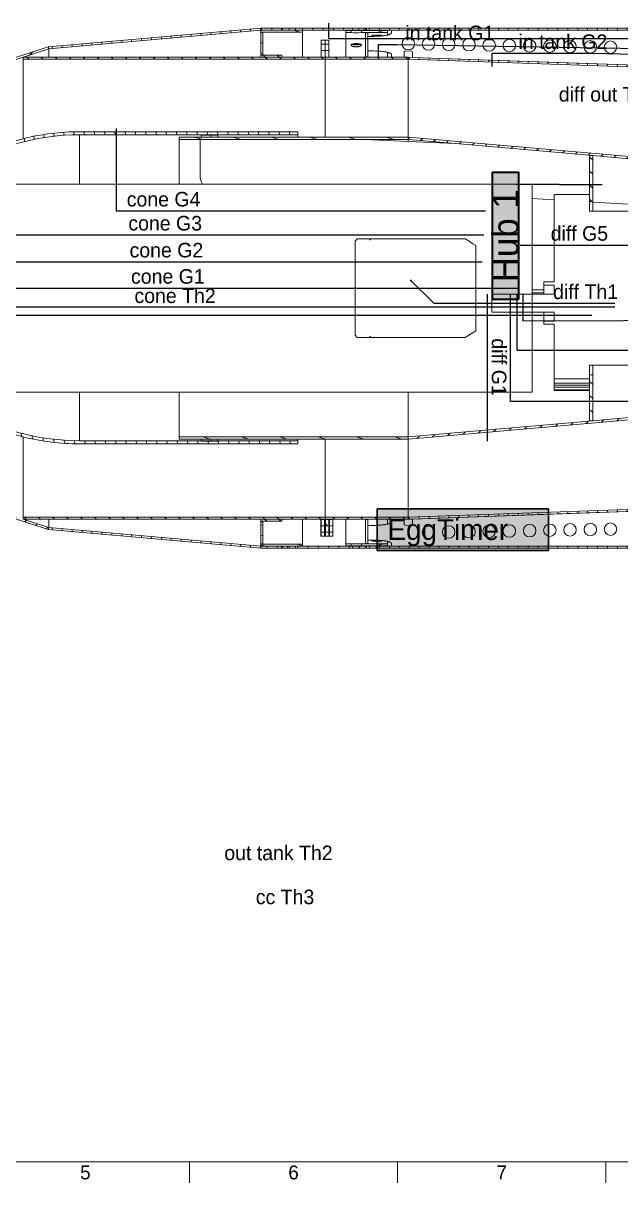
# Model space of a CAD drawing. Header units: millimetres. Extents: x 10 to 2348, y 8 to 1670.
# Drawn here: x 499 to 786, y 8 to 565 of the extents above; entities that cross this region are included whole.
import ezdxf
from ezdxf.enums import TextEntityAlignment as Align

# ---------------------------------------------------------------- set-up
doc = ezdxf.new("R2010")
doc.units = ezdxf.units.MM
doc.layers.add('Border', color=7, linetype='Continuous')
doc.layers.add('Geometries', color=7, linetype='Continuous')
for name, color, linetype, lineweight in [('Computers', 94, 'Continuous', 30), ('Gauge pressure sensore line', 150, 'Continuous', 25), ('Hubs', 240, 'Continuous', 35), ('Thermistors', 40, 'Continuous', 25), ('wiring', 102, 'Continuous', 30)]:
    doc.layers.add(name, color=color, linetype=linetype, lineweight=lineweight)
doc.styles.add('Shapr80', font='txt', dxfattribs={"height": 3.3495})
pattern_1 = [(90, (1184.4795, 363.148), (-4.7625, 3e-16), [])]
pattern_2 = [(135, (1184.4795, 363.148), (-3.367596, -3.367596), [])]
pattern_3 = [(105, (1184.4795, 363.148), (-4.600222, -1.232626), [])]
pattern_4 = [(15, (1184.4795, 363.148), (-1.232626, 4.60022), [])]
pattern_5 = [(0, (602.3094, 182.7995), (0, 2.38125), [])]
pattern_6 = [(45, (1184.4795, 363.148), (-3.367596, 3.367596), [])]
pattern_7 = [(345, (1184.4795, 363.148), (1.232626, 4.60022), [])]

msp = doc.modelspace()

# ---------------------------------------------------------------- hatches: boundary and pattern name
at = {"layer": 'Geometries', "linetype": 'Continuous', "lineweight": 15}
h = msp.add_hatch(dxfattribs=at)
h.set_pattern_fill('ANSI31', color=256, scale=1.5, angle=45, style=0)
h.set_pattern_definition(pattern_1)
h.paths.add_polyline_path([(613.09, 312.44), (511.21, 321.44), (511.3, 322.43), (613.18, 313.43)], flags=0)
h.paths.add_polyline_path([(613.18, 561.43), (610.86, 561.23), (511.3, 552.43), (511.21, 553.43), (610.5, 562.2), (613.09, 562.43)], flags=0)
h = msp.add_hatch(dxfattribs=at)
h.set_pattern_fill('ANSI31', color=256, scale=1.5, angle=60, style=0)
h.set_pattern_definition(pattern_3)
h.paths.add_polyline_path([(623.14, 561.43), (613.18, 561.43), (613.18, 562.43), (623.14, 562.43)], flags=0)
h.paths.add_polyline_path([(623.14, 312.43), (613.18, 312.43), (613.18, 313.43), (623.14, 313.43)], flags=0)
h = msp.add_hatch(dxfattribs=at)
h.set_pattern_fill('ANSI31', color=256, scale=1.5, angle=300, style=0)
h.set_pattern_definition(pattern_7)
h.paths.add_polyline_path([(633.18, 561.43), (633.18, 560.43), (613.18, 560.43), (613.18, 561.43)], flags=0)
h.paths.add_polyline_path([(613.18, 313.43), (613.18, 314.43), (633.18, 314.43), (633.18, 313.43)], flags=0)
h = msp.add_hatch(dxfattribs=at)
h.set_pattern_fill('ANSI31', color=256, scale=1.5, angle=330, style=0)
h.set_pattern_definition(pattern_4)
h.paths.add_polyline_path([(614.18, 549.63), (613.18, 549.63), (613.18, 560.23), (614.18, 560.23)], flags=0)
h.paths.add_polyline_path([(614.18, 314.63), (613.18, 314.63), (613.18, 325.23), (614.18, 325.23)], flags=0)
h = msp.add_hatch(dxfattribs=at)
h.set_pattern_fill('ANSI31', color=256, scale=1.5, angle=60, style=0)
h.set_pattern_definition(pattern_3)
h.paths.add_polyline_path([(657.19, 312.43), (629.79, 312.43), (629.79, 313.43), (657.19, 313.43)], flags=0)
h.paths.add_polyline_path([(626.79, 312.43), (623.49, 312.43), (623.49, 313.43), (626.79, 313.43)], flags=0)
h.paths.add_polyline_path([(663.49, 313.43), (663.49, 312.43), (660.19, 312.43), (660.19, 313.43)], flags=0)
h.paths.add_polyline_path([(657.19, 561.43), (629.79, 561.43), (629.79, 562.43), (657.19, 562.43)], flags=0)
h.paths.add_polyline_path([(663.49, 562.43), (663.49, 561.43), (660.19, 561.43), (660.19, 562.43)], flags=0)
h.paths.add_polyline_path([(626.79, 561.43), (623.49, 561.43), (623.49, 562.43), (626.79, 562.43)], flags=0)
h = msp.add_hatch(dxfattribs=at)
h.set_pattern_fill('ANSI31', color=256, scale=1.5, angle=330, style=0)
h.set_pattern_definition(pattern_4)
h.paths.add_polyline_path([(673.99, 561.23), (673.99, 560.23), (661.49, 560.23), (661.49, 561.23)], flags=0)
h.paths.add_polyline_path([(656.49, 560.23), (653.99, 560.23), (653.99, 561.23), (656.49, 561.23)], flags=0)
h.paths.add_polyline_path([(656.49, 313.63), (653.99, 313.63), (653.99, 314.63), (656.49, 314.63)], flags=0)
h.paths.add_polyline_path([(661.49, 313.63), (661.49, 314.63), (673.99, 314.63), (673.99, 313.63)], flags=0)
h = msp.add_hatch(dxfattribs=at)
h.set_pattern_fill('ANSI31', color=256, scale=1.5, angle=45, style=0)
h.set_pattern_definition(pattern_1)
h.paths.add_polyline_path([(1178.58, 312.43), (669.4, 312.43), (669.4, 313.43), (1178.58, 313.43)], flags=0)
h.paths.add_polyline_path([(1183.99, 312.43), (1179.4, 312.43), (1179.4, 313.43), (1183.99, 313.43)], flags=0)
h.paths.add_polyline_path([(663.99, 312.43), (663.99, 313.43), (668.58, 313.43), (668.58, 312.43)], flags=0)
h.paths.add_polyline_path([(663.99, 562.43), (1183.99, 562.43), (1183.99, 561.43), (663.99, 561.43)], flags=0)
h = msp.add_hatch(dxfattribs=at)
h.set_pattern_fill('ANSI31', color=256, scale=1.5, style=0)
h.set_pattern_definition(pattern_6)
h.paths.add_polyline_path([(510.99, 321.48), (464.83, 336.48), (465.14, 337.43), (511.3, 322.43)], flags=0)
h.paths.add_polyline_path([(511.3, 552.43), (468.03, 538.37), (465.14, 537.43), (464.83, 538.38), (467.32, 539.19), (510.99, 553.38)], flags=0)
h = msp.add_hatch(dxfattribs=at)
h.set_pattern_fill('ANSI31', color=256, scale=1.5, angle=90, style=0)
h.set_pattern_definition(pattern_2)
h.paths.add_polyline_path([(645.79, 551.63), (645.79, 548.63), (643.79, 548.63), (643.79, 551.63)], flags=0)
h.paths.add_polyline_path([(643.79, 556.63), (645.79, 556.63), (645.79, 554.63), (643.79, 554.63)], flags=0)
h.paths.add_polyline_path([(643.79, 323.23), (643.79, 326.23), (645.79, 326.23), (645.79, 323.23)], flags=0)
h.paths.add_polyline_path([(645.79, 318.23), (643.79, 318.23), (643.79, 320.23), (645.79, 320.23)], flags=0)
h = msp.add_hatch(dxfattribs=at)
h.set_pattern_fill('ANSI31', color=256, scale=1.5, angle=90, style=0)
h.set_pattern_definition(pattern_2)
h.paths.add_polyline_path([(643.99, 547.43), (498.99, 547.43), (498.99, 548.43), (643.99, 548.43)], flags=0)
h.paths.add_polyline_path([(643.99, 326.43), (498.99, 326.43), (498.99, 327.43), (643.99, 327.43)], flags=0)
h = msp.add_hatch(dxfattribs=at)
h.set_pattern_fill('ANSI31', color=256, scale=1.5, angle=90, style=0)
h.set_pattern_definition(pattern_2)
h.paths.add_polyline_path([(623.18, 548.43), (613.18, 548.43), (613.18, 549.43), (623.18, 549.43)], flags=0)
h.paths.add_polyline_path([(623.18, 325.43), (613.18, 325.43), (613.18, 326.43), (623.18, 326.43)], flags=0)
h = msp.add_hatch(dxfattribs=at)
h.set_pattern_fill('ANSI31', color=256, scale=1.5, angle=90, style=0)
h.set_pattern_definition(pattern_2)
h.paths.add_polyline_path([(683.97, 326.43), (643.99, 326.43), (643.99, 327.43), (683.97, 327.43)], flags=0)
h.paths.add_polyline_path([(643.99, 548.43), (683.97, 548.43), (683.97, 547.43), (643.99, 547.43)], flags=0)
h = msp.add_hatch(dxfattribs=at)
h.set_pattern_fill('ANSI31', color=256, scale=1.5, angle=45, style=0)
h.set_pattern_definition(pattern_1)
h.paths.add_polyline_path([(683.97, 326.43), (683.97, 327.43), (970.34, 337.43), (970.35, 337.43), (970.35, 336.43), (683.99, 326.43)], flags=0)
h.paths.add_polyline_path([(683.97, 547.43), (683.97, 548.43), (683.99, 548.43), (970.35, 538.43), (970.35, 537.43), (970.34, 537.43)], flags=0)
h = msp.add_hatch(dxfattribs=at)
h.set_pattern_fill('ANSI31', color=256, scale=1.5, angle=60, style=0)
h.set_pattern_definition(pattern_3)
h.paths.add_polyline_path([(423.14, 405), (364.19, 427.63), (364.19, 432.63), (365.69, 432.63), (365.69, 428.66), (423.78, 406.36), (471.75, 378.66), (472.8, 378.06), (473.86, 377.48), (474.93, 376.9), (476, 376.34), (477.08, 375.78), (478.16, 375.24), (479.25, 374.72), (480.35, 374.2), (481.45, 373.7), (482.56, 373.2), (483.67, 372.73), (484.79, 372.26), (485.91, 371.81), (487.04, 371.36), (488.17, 370.94), (489.31, 370.52), (490.45, 370.12), (491.6, 369.73), (492.75, 369.35), (493.9, 368.98), (495.06, 368.63), (496.22, 368.29), (497.39, 367.97), (498.56, 367.65), (499.73, 367.35), (500.91, 367.07), (502.09, 366.79), (503.27, 366.53), (504.46, 366.29), (505.65, 366.05), (506.84, 365.83), (508.03, 365.63), (509.23, 365.43), (510.43, 365.25), (511.62, 365.08), (512.83, 364.93), (514.03, 364.79), (515.23, 364.66), (516.44, 364.55), (517.65, 364.45), (518.85, 364.36), (520.06, 364.29), (521.27, 364.23), (522.48, 364.18), (523.69, 364.15), (524.91, 364.13), (526, 364.13), (631, 364.13), (631, 362.63), (526, 362.63), (525.72, 362.63), (524.5, 362.64), (523.28, 362.66), (522.07, 362.7), (520.85, 362.75), (519.63, 362.81), (518.41, 362.89), (517.2, 362.98), (515.98, 363.08), (514.77, 363.2), (513.55, 363.33), (512.34, 363.48), (511.13, 363.64), (509.93, 363.81), (508.72, 363.99), (507.52, 364.19), (506.32, 364.4), (505.12, 364.63), (503.92, 364.87), (502.73, 365.12), (501.54, 365.38), (500.35, 365.66), (499.17, 365.95), (497.99, 366.25), (496.81, 366.57), (495.63, 366.9), (494.46, 367.24), (493.3, 367.6), (492.14, 367.97), (490.98, 368.35), (489.82, 368.75), (488.67, 369.15), (487.53, 369.57), (486.39, 370.01), (485.25, 370.45), (484.12, 370.91), (483, 371.38), (481.88, 371.86), (480.76, 372.36), (479.66, 372.87), (478.55, 373.39), (477.45, 373.92), (476.36, 374.46), (475.28, 375.02), (474.2, 375.59), (473.13, 376.17), (472.06, 376.76), (471, 377.36)], flags=0)
h.paths.add_polyline_path([(364.19, 447.63), (423.14, 470.26), (471, 497.89), (471.24, 498.03), (472.3, 498.63), (473.37, 499.22), (474.44, 499.8), (475.52, 500.36), (476.61, 500.92), (477.7, 501.46), (478.8, 501.99), (479.91, 502.5), (481.02, 503.01), (482.13, 503.5), (483.25, 503.98), (484.38, 504.45), (485.51, 504.9), (486.65, 505.35), (487.79, 505.78), (488.94, 506.19), (490.09, 506.6), (491.24, 506.99), (492.4, 507.37), (493.56, 507.74), (494.73, 508.09), (495.9, 508.43), (497.08, 508.76), (498.25, 509.07), (499.44, 509.37), (500.62, 509.66), (501.81, 509.93), (503, 510.2), (504.19, 510.44), (505.39, 510.68), (506.59, 510.9), (507.79, 511.11), (509, 511.3), (510.2, 511.49), (511.41, 511.66), (512.62, 511.81), (513.83, 511.95), (515.04, 512.08), (516.26, 512.19), (517.47, 512.3), (518.69, 512.38), (519.91, 512.46), (521.12, 512.52), (522.34, 512.57), (523.56, 512.6), (524.78, 512.62), (526, 512.63), (631, 512.63), (631, 511.13), (526, 511.13), (524.79, 511.12), (523.58, 511.1), (522.37, 511.07), (521.16, 511.02), (519.95, 510.96), (518.74, 510.88), (517.53, 510.8), (516.32, 510.69), (515.12, 510.58), (513.91, 510.45), (512.71, 510.31), (511.51, 510.16), (510.31, 509.99), (509.11, 509.8), (507.92, 509.61), (506.72, 509.4), (505.53, 509.18), (504.35, 508.94), (503.16, 508.7), (501.98, 508.43), (500.8, 508.16), (499.62, 507.87), (498.45, 507.57), (497.28, 507.26), (496.11, 506.93), (494.95, 506.59), (493.79, 506.24), (492.64, 505.87), (491.49, 505.49), (490.34, 505.1), (489.2, 504.7), (488.06, 504.28), (486.93, 503.85), (485.8, 503.41), (484.68, 502.95), (483.56, 502.48), (482.45, 502), (481.34, 501.51), (480.24, 501.01), (479.15, 500.49), (478.06, 499.96), (476.97, 499.42), (475.9, 498.87), (474.83, 498.3), (473.76, 497.72), (472.7, 497.13), (471.75, 496.59), (423.78, 468.9), (365.69, 446.6), (365.69, 442.63), (364.19, 442.63)], flags=0)
h = msp.add_hatch(dxfattribs=at)
h.set_pattern_fill('ANSI31', color=256, scale=1.5, angle=300, style=0)
h.set_pattern_definition(pattern_7)
h.paths.add_polyline_path([(683.93, 508.93), (573.97, 508.93), (573.97, 509.93), (683.93, 509.93)], flags=0)
h.paths.add_polyline_path([(683.93, 364.93), (573.97, 364.93), (573.97, 365.93), (683.93, 365.93)], flags=0)
h = msp.add_hatch(dxfattribs=at)
h.set_pattern_fill('ANSI31', color=256, scale=1.5, angle=45, style=0)
h.set_pattern_definition(pattern_1)
h.paths.add_polyline_path([(584.5, 510.93), (592.5, 510.93), (592.5, 509.93), (584.5, 509.93)], flags=0)
h.paths.add_polyline_path([(584.5, 364.93), (592.5, 364.93), (592.5, 363.93), (584.5, 363.93)], flags=0)
h = msp.add_hatch(dxfattribs=at)
h.set_pattern_fill('ANSI31', color=256, scale=1.5, style=0)
h.set_pattern_definition(pattern_6)
h.paths.add_polyline_path([(927.32, 387.23), (1149.66, 406.68), (1149.74, 405.68), (927.41, 386.23), (927.38, 386.48), (927.37, 386.6), (927.36, 386.73), (927.35, 386.85), (927.34, 386.98), (927.33, 387.1)], flags=0)
h.paths.add_polyline_path([(927.41, 488.63), (1149.74, 469.18), (1149.66, 468.19), (927.32, 487.64), (927.33, 487.76), (927.34, 487.89), (927.35, 488.01), (927.36, 488.14), (927.37, 488.26), (927.38, 488.39)], flags=0)
h.paths.add_polyline_path([(684.01, 364.94), (683.93, 365.93), (793.77, 375.54), (793.78, 375.42), (793.79, 375.29), (793.8, 375.17), (793.81, 375.04), (793.83, 374.92), (793.84, 374.8), (793.86, 374.55)], flags=0)
h.paths.add_polyline_path([(683.93, 508.93), (684.01, 509.93), (793.86, 500.32), (793.84, 500.07), (793.83, 499.94), (793.81, 499.82), (793.8, 499.7), (793.79, 499.57), (793.78, 499.45), (793.77, 499.32), (753.18, 502.87)], flags=0)
h = msp.add_hatch(dxfattribs=at)
h.set_pattern_fill('ANSI31', color=256, scale=1.5, angle=90, style=0)
h.set_pattern_definition(pattern_2)
h.paths.add_polyline_path([(771.07, 373.69), (771.07, 395.74), (772.57, 395.74), (772.57, 373.69)], flags=0)
h.paths.add_polyline_path([(771.07, 479.13), (771.07, 501.18), (772.57, 501.18), (772.57, 479.13)], flags=0)
h = msp.add_hatch(dxfattribs=at)
h.set_pattern_fill('ANSI31', color=256, scale=0.75, angle=315, style=0)
h.set_pattern_definition(pattern_5)
h.paths.add_polyline_path([(667.14, 164.44), (667.14, 164.94), (967.14, 164.94), (967.14, 164.44)], flags=0)
h.paths.add_polyline_path([(667.14, 274.94), (667.14, 275.44), (967.14, 275.44), (967.14, 274.94)], flags=0)
h = msp.add_hatch(dxfattribs=at)
h.set_pattern_fill('ANSI31', color=256, scale=0.75, angle=315, style=0)
h.set_pattern_definition(pattern_5)
h.paths.add_polyline_path([(495.25, 269.94), (495.25, 270.44), (612.07, 270.44), (612.07, 269.94)], flags=0)
h.paths.add_polyline_path([(495.25, 169.44), (495.25, 169.94), (612.07, 169.94), (612.07, 169.44)], flags=0)

# ---------------------------------------------------------------- linework, layer by layer
at = {"layer": 'Border', "linetype": 'Continuous', "lineweight": 15}
for p, q in [((19.86, 17.55), (2337.86, 17.55)), ((578.86, 17.55), (578.86, 7.55)), ((678.86, 17.55), (678.86, 7.55)), ((778.86, 17.55), (778.86, 7.55))]:
    msp.add_line(p, q, dxfattribs=at)
at = {"layer": 'Gauge pressure sensore line'}
for p, q in [((373.71, 437.49), (737.23, 437.49)), ((722, 363.99), (722, 434.64))]:
    msp.add_line(p, q, dxfattribs=at)
for points in [[(970.91, 557.23), (645.76, 557.23), (645.76, 564.77)], [(669.61, 548.18), (669.61, 554.5), (678.41, 554.53), (971.5, 549.77)], [(724.24, 543.99), (724.24, 550.32), (772.5, 550.32), (971.36, 545.62)], [(737.69, 458.16), (789.61, 458.16), (835.84, 517.1), (798.7, 523.53)], [(543.63, 514.12), (543.63, 474.59), (721.14, 474.59)], [(447.04, 486.2), (458.8, 463.06), (720.32, 463.06)], [(402.37, 464.01), (402.61, 450.12), (719.52, 450.12)], [(864.82, 375.88), (863.83, 383.05), (733.15, 383.05), (733.15, 434.64)], [(1093.8, 396), (1092.27, 407.52), (736.21, 407.52), (736.21, 434.64)], [(1270.95, 400.81), (1270.95, 423.29), (739.22, 421.63), (739.17, 434.36)]]:
    msp.add_lwpolyline(points, dxfattribs=at)
at = {"layer": 'Geometries', "linetype": 'Continuous', "lineweight": 13}
for p, q in [((613.09, 562.43), (511.21, 553.43)), ((613.18, 561.43), (511.3, 552.43)), ((613.09, 562.43), (613.18, 561.43)), ((613.18, 561.43), (613.18, 562.43)), ((623.14, 562.43), (613.18, 562.43)), ((623.14, 561.43), (613.18, 561.43)), ((613.18, 561.43), (613.18, 560.43)), ((626.79, 561.43), (613.18, 561.43)), ((613.18, 560.43), (613.18, 560.23)), ((633.18, 560.43), (613.18, 560.43)), ((613.18, 549.63), (613.18, 560.23)), ((614.18, 560.23), (613.18, 560.23)), ((614.18, 560.23), (614.18, 549.63)), ((623.14, 562.43), (623.14, 561.43)), ((626.79, 562.43), (623.49, 562.43)), ((623.49, 561.43), (623.49, 562.43)), ((626.79, 561.43), (623.49, 561.43)), ((626.79, 562.43), (626.79, 561.43)), ((629.79, 561.43), (626.79, 561.43)), ((629.79, 561.43), (629.79, 562.43)), ((657.19, 562.43), (629.79, 562.43)), ((633.18, 561.43), (629.79, 561.43)), ((657.19, 561.43), (629.79, 561.43)), ((633.18, 560.43), (633.18, 561.43)), ((633.18, 560.43), (633.18, 548.43)), ((653.99, 560.23), (653.99, 561.23)), ((656.49, 561.23), (653.99, 561.23)), ((656.49, 560.23), (653.99, 560.23)), ((653.99, 560.23), (653.99, 548.43)), ((656.49, 561.23), (656.49, 560.23)), ((657.19, 562.43), (657.19, 561.43)), ((663.49, 562.43), (660.19, 562.43)), ((660.19, 561.43), (660.19, 562.43)), ((663.49, 561.43), (660.19, 561.43)), ((663.49, 561.23), (661.49, 561.23)), ((661.49, 560.23), (661.49, 561.23)), ((673.99, 560.23), (661.49, 560.23)), ((663.49, 561.43), (663.49, 562.43)), ((663.49, 561.23), (663.49, 561.43)), ((663.99, 561.23), (663.49, 561.23)), ((663.99, 560.13), (663.49, 560.13)), ((663.49, 548.63), (663.49, 560.13)), ((1183.99, 562.43), (663.99, 562.43)), ((663.99, 562.43), (663.99, 561.43)), ((663.99, 561.43), (675.99, 561.43)), ((663.99, 561.43), (663.99, 561.23)), ((673.99, 561.23), (663.99, 561.23)), ((664.49, 560.13), (663.99, 560.13)), ((664.49, 560.13), (664.49, 548.63)), ((664.59, 551.43), (664.59, 558.43)), ((664.59, 558.43), (665.59, 558.43)), ((673.99, 561.23), (673.99, 560.23)), ((673.99, 560.23), (673.99, 559.06)), ((675.99, 560.43), (675.99, 561.43)), ((675.99, 561.43), (1171.99, 561.43)), ((1171.99, 561.43), (675.99, 561.43)), ((510.99, 553.38), (464.83, 538.38)), ((511.3, 552.43), (498.99, 548.43)), ((511.21, 552.7), (510.99, 553.38)), ((511.21, 553.43), (511.21, 552.7)), ((511.3, 552.43), (511.21, 553.43)), ((511.3, 552.43), (511.21, 552.7)), ((511.3, 552.43), (511.3, 548.43)), ((511.3, 552.43), (511.3, 548.43)), ((643.79, 556.63), (642.19, 556.63)), ((642.19, 556.63), (642.19, 554.63)), ((644.19, 556.63), (642.19, 556.63)), ((642.19, 554.63), (642.19, 551.63)), ((644.19, 554.63), (642.19, 554.63)), ((643.99, 556.63), (643.79, 556.63)), ((643.99, 556.63), (643.79, 556.63)), ((645.79, 554.63), (643.79, 554.63)), ((643.99, 554.63), (643.99, 556.63)), ((643.99, 556.63), (643.99, 554.63)), ((644.19, 556.63), (643.99, 556.63)), ((644.19, 556.63), (643.99, 556.63)), ((643.99, 551.63), (643.99, 554.63)), ((643.99, 554.63), (643.99, 551.63)), ((645.79, 556.63), (644.19, 556.63)), ((645.79, 556.63), (644.19, 556.63)), ((645.79, 554.63), (645.79, 556.63)), ((645.79, 556.63), (645.79, 554.63)), ((645.79, 551.63), (645.79, 554.63)), ((645.79, 554.63), (645.79, 551.63)), ((465.14, 537.43), (498.99, 548.43)), ((511.21, 548.43), (498.99, 548.43)), ((498.99, 547.43), (498.99, 548.43)), ((498.99, 547.43), (498.99, 509.26)), ((643.99, 547.43), (498.99, 547.43)), ((511.3, 548.43), (511.21, 548.43)), ((613.18, 548.43), (511.3, 548.43)), ((613.18, 549.43), (613.18, 549.63)), ((614.18, 549.63), (613.18, 549.63)), ((613.18, 548.43), (613.18, 549.43)), ((614.18, 549.43), (613.18, 549.43)), ((623.18, 548.43), (613.18, 548.43)), ((614.18, 548.43), (613.18, 548.43)), ((614.18, 549.43), (614.18, 549.63)), ((623.18, 549.43), (614.18, 549.43)), ((623.14, 548.43), (614.18, 548.43)), ((623.18, 548.43), (623.14, 548.43)), ((623.18, 549.43), (623.18, 548.43)), ((623.49, 548.43), (623.18, 548.43)), ((633.18, 548.43), (623.49, 548.43)), ((641.99, 548.43), (633.18, 548.43)), ((642.19, 548.43), (641.99, 548.43)), ((642.19, 551.63), (642.19, 548.63)), ((642.19, 551.63), (644.19, 551.63)), ((642.19, 548.63), (642.19, 548.43)), ((643.79, 548.43), (642.19, 548.43)), ((643.79, 551.63), (645.79, 551.63)), ((643.99, 548.43), (643.79, 548.43)), ((643.99, 548.63), (643.99, 551.63)), ((643.99, 551.63), (643.99, 548.63)), ((643.99, 548.43), (643.99, 548.63)), ((643.99, 548.63), (643.99, 548.43)), ((643.99, 548.43), (643.99, 548.43)), ((643.99, 548.43), (643.99, 547.43)), ((643.99, 548.43), (643.99, 548.43)), ((644.19, 548.43), (643.99, 548.43)), ((643.99, 547.43), (643.99, 548.43)), ((683.97, 547.43), (643.99, 547.43)), ((643.99, 547.43), (643.99, 509.93)), ((643.99, 547.43), (643.99, 509.93)), ((645.79, 548.43), (644.19, 548.43)), ((645.79, 548.63), (645.79, 551.63)), ((645.79, 551.63), (645.79, 548.63)), ((645.79, 548.43), (645.79, 548.63)), ((645.79, 548.63), (645.79, 548.43)), ((645.99, 548.43), (645.79, 548.43)), ((646.19, 548.43), (645.99, 548.43)), ((647.79, 548.43), (646.19, 548.43)), ((653.99, 548.43), (647.79, 548.43)), ((663.49, 548.43), (653.99, 548.43)), ((663.49, 548.63), (663.49, 548.43)), ((664.49, 548.63), (663.49, 548.63)), ((663.99, 548.43), (663.49, 548.43)), ((664.49, 548.43), (663.99, 548.43)), ((664.49, 548.63), (664.49, 548.43)), ((673.99, 548.43), (664.49, 548.43)), ((665.59, 551.43), (664.59, 551.43)), ((673.99, 550.8), (673.99, 548.43)), ((673.99, 548.43), (675.99, 548.43)), ((675.99, 548.43), (675.99, 549.43)), ((675.99, 548.43), (681.99, 548.43)), ((681.99, 548.43), (675.99, 548.43)), ((681.99, 550.62), (681.99, 548.43)), ((683.97, 548.43), (681.99, 548.43)), ((685.28, 551.37), (682.81, 551.42)), ((683.97, 548.43), (683.97, 547.43)), ((683.97, 548.43), (683.97, 547.43)), ((683.99, 548.43), (683.97, 548.43)), ((683.97, 547.43), (683.97, 509.47)), ((683.97, 547.43), (683.97, 509.47)), ((970.34, 537.43), (683.97, 547.43)), ((683.99, 548.43), (685.99, 548.36)), ((685.99, 548.36), (686.07, 550.55)), ((685.99, 548.36), (759.99, 545.78)), ((833.99, 543.19), (685.99, 548.36)), ((759.99, 545.78), (833.99, 543.19)), ((613.18, 512.63), (526, 512.63)), ((631, 511.13), (526, 511.13)), ((526, 511.13), (526, 487.43)), ((584.5, 509.93), (573.97, 509.93)), ((573.97, 508.93), (573.97, 509.93)), ((683.93, 508.93), (573.97, 508.93)), ((573.97, 508.93), (573.97, 487.43)), ((583.97, 508.83), (663.29, 508.83)), ((583.97, 491.43), (583.97, 508.83)), ((592.5, 510.93), (584.5, 510.93)), ((584.5, 509.93), (584.5, 510.93)), ((613.18, 509.93), (584.5, 509.93)), ((592.5, 509.93), (584.5, 509.93)), ((592.5, 510.93), (592.5, 509.93)), ((614.18, 512.63), (613.18, 512.63)), ((623.14, 509.93), (613.18, 509.93)), ((623.14, 512.63), (614.18, 512.63)), ((623.18, 512.63), (623.14, 512.63)), ((623.18, 509.93), (623.14, 509.93)), ((631, 512.63), (623.18, 512.63)), ((631, 509.93), (623.18, 509.93)), ((631, 511.13), (631, 512.63)), ((631, 511.13), (631, 509.93)), ((641.99, 509.93), (631, 509.93)), ((642.19, 509.93), (641.99, 509.93)), ((643.79, 509.93), (642.19, 509.93)), ((643.99, 509.93), (643.79, 509.93)), ((643.99, 509.93), (643.99, 509.93)), ((644.19, 509.93), (643.99, 509.93)), ((645.79, 509.93), (644.19, 509.93)), ((645.99, 509.93), (645.79, 509.93)), ((646.19, 509.93), (645.99, 509.93)), ((647.79, 509.93), (646.19, 509.93)), ((656.52, 509.93), (647.79, 509.93)), ((657.27, 509.93), (656.52, 509.93)), ((659.59, 509.93), (657.27, 509.93)), ((660.11, 509.93), (659.59, 509.93)), ((661.46, 509.93), (660.11, 509.93)), ((663.99, 509.93), (661.46, 509.93)), ((663.29, 508.83), (683.93, 507.93)), ((664.49, 509.93), (663.99, 509.93)), ((683.93, 509.93), (664.49, 509.93)), ((683.93, 509.93), (683.93, 508.93)), ((683.97, 509.47), (683.93, 508.93)), ((683.93, 508.93), (683.93, 507.93)), ((683.93, 508.93), (706.76, 506.93)), ((683.93, 508.93), (683.93, 507.93)), ((683.93, 507.93), (706.67, 506.94)), ((683.99, 509.67), (683.97, 509.47)), ((684.01, 509.93), (683.99, 509.67)), ((684.01, 509.93), (793.86, 500.32)), ((706.76, 506.93), (772.57, 501.18)), ((771.07, 501.18), (771.07, 490)), ((772.57, 501.18), (771.07, 501.18)), ((772.57, 501.18), (772.57, 501.18)), ((772.57, 501.18), (772.57, 501.18)), ((793.77, 499.32), (772.57, 501.18)), ((772.57, 501.18), (772.57, 490)), ((772.57, 501.18), (772.57, 501.18)), ((471.75, 487.43), (498.99, 487.43)), ((498.99, 487.43), (511.21, 487.43)), ((511.21, 487.43), (511.3, 487.43)), ((511.3, 487.43), (526, 487.43)), ((526, 487.43), (573.97, 487.43)), ((573.97, 487.43), (584.5, 487.43)), ((584.5, 487.43), (585.13, 487.43)), ((743.49, 487.43), (585.13, 487.43)), ((743.49, 480.5), (743.49, 487.43)), ((770.97, 490), (770.97, 482.43)), ((771.07, 490), (770.97, 490)), ((771.07, 490), (771.07, 482.43)), ((772.57, 490), (772.57, 479.13)), ((754.09, 479.89), (743.49, 480.5)), ((743.49, 436.68), (743.49, 480.5)), ((754.09, 482.43), (754.09, 479.89)), ((754.09, 482.43), (770.97, 482.43)), ((754.09, 479.89), (754.09, 440.49)), ((770.97, 482.43), (771.07, 482.43)), ((771.07, 482.43), (771.09, 482.43)), ((771.07, 482.43), (771.07, 479.13)), ((771.09, 482.43), (771.09, 479.13)), ((772.57, 479.13), (771.07, 479.13)), ((771.09, 479.13), (771.09, 474.48)), ((772.57, 474.48), (771.09, 474.48)), ((772.57, 479.13), (772.57, 479.12)), ((772.57, 478.83), (772.57, 479.12)), ((843.97, 474.72), (772.57, 478.83)), ((772.57, 478.83), (772.57, 474.48)), ((846.09, 474.48), (772.57, 474.48)), ((659.49, 461.1), (658.49, 460.04)), ((658.49, 414.83), (658.49, 460.04)), ((663.49, 461.1), (659.49, 461.1)), ((663.99, 461.1), (663.49, 461.1)), ((664.49, 461.1), (663.99, 461.1)), ((665.49, 461.1), (664.49, 461.1)), ((665.49, 461.1), (665.49, 460.67)), ((665.89, 460.67), (665.49, 460.67)), ((683.93, 461.1), (665.89, 461.1)), ((665.89, 460.67), (665.89, 461.1)), ((683.97, 461.1), (683.93, 461.1)), ((711.3, 461.1), (683.97, 461.1)), ((716.49, 457.9), (716.49, 416.96)), ((749.09, 440.49), (749.09, 438.94)), ((749.09, 440.49), (754.09, 440.49)), ((743.49, 434.64), (724.09, 434.64)), ((724.09, 434.64), (724.09, 425.94)), ((749.09, 436.68), (743.49, 436.68)), ((743.49, 435.18), (743.49, 436.68)), ((749.09, 435.18), (743.49, 435.18)), ((743.49, 434.64), (743.49, 435.18)), ((743.49, 425.94), (743.49, 434.64)), ((743.49, 434.64), (749.09, 434.64)), ((749.09, 436.68), (749.09, 438.94)), ((754.09, 438.94), (749.09, 438.94)), ((749.09, 435.18), (749.09, 436.68)), ((749.09, 434.64), (749.09, 435.18)), ((749.09, 434.64), (754.09, 434.64)), ((754.09, 438.94), (754.09, 434.64)), ((724.09, 425.94), (743.49, 425.94)), ((743.49, 425.94), (749.09, 425.94)), ((743.49, 387.43), (743.49, 425.94)), ((749.09, 421.63), (749.09, 425.94)), ((749.09, 425.94), (754.09, 425.94)), ((754.09, 425.94), (754.09, 421.63)), ((749.09, 421.63), (749.09, 420.08)), ((749.09, 421.63), (754.09, 421.63)), ((749.09, 420.08), (754.09, 420.08)), ((754.09, 420.08), (754.09, 393.91)), ((658.49, 414.83), (659.49, 413.77)), ((659.49, 413.77), (663.49, 413.77)), ((663.99, 413.77), (663.49, 413.77)), ((664.49, 413.77), (663.99, 413.77)), ((665.49, 413.77), (664.49, 413.77)), ((665.49, 414.19), (665.49, 413.77)), ((665.49, 414.19), (665.89, 414.19)), ((665.89, 413.77), (665.89, 414.19)), ((665.89, 413.77), (683.93, 413.77)), ((683.97, 413.77), (683.93, 413.77)), ((711.3, 413.77), (683.97, 413.77)), ((771.07, 395.74), (772.57, 395.74)), ((771.07, 395.74), (771.07, 393.91)), ((771.09, 400.51), (846.09, 400.51)), ((771.09, 400.51), (771.09, 395.74)), ((771.09, 400.5), (772.57, 400.5)), ((771.09, 395.74), (771.09, 393.91)), ((772.57, 400.5), (772.57, 395.74)), ((772.57, 400.5), (846.09, 400.5)), ((772.57, 395.74), (772.57, 373.69)), ((754.09, 391.72), (754.09, 393.91)), ((771.09, 393.91), (754.09, 393.91)), ((754.09, 390.81), (754.09, 391.72)), ((754.09, 391.72), (771.07, 391.72)), ((754.09, 389.87), (754.09, 390.81)), ((754.09, 390.81), (771.07, 390.81)), ((771.07, 393.91), (771.07, 391.72)), ((771.07, 391.72), (771.07, 390.81)), ((771.07, 390.81), (771.07, 389.87)), ((471.75, 387.43), (498.99, 387.43)), ((498.99, 387.43), (511.21, 387.43)), ((511.21, 387.43), (511.3, 387.43)), ((511.3, 387.43), (526, 387.43)), ((526, 387.43), (526, 364.13)), ((526, 387.43), (573.97, 387.43)), ((573.97, 387.43), (584.5, 387.43)), ((573.97, 387.43), (573.97, 365.93)), ((584.5, 387.43), (592.5, 387.43)), ((592.5, 387.43), (683.93, 387.43)), ((683.93, 387.43), (743.49, 387.43)), ((683.93, 387.43), (683.93, 365.93)), ((683.93, 387.43), (683.93, 365.93)), ((754.09, 389.87), (771.07, 389.87)), ((754.09, 388.53), (754.09, 389.87)), ((754.09, 388.29), (754.09, 388.53)), ((754.09, 388.53), (771.07, 388.53)), ((754.09, 388.29), (771.07, 388.29)), ((771.07, 389.87), (771.07, 388.53)), ((771.07, 388.53), (771.07, 388.29)), ((771.07, 388.29), (771.07, 373.69)), ((683.93, 365.93), (772.57, 373.69)), ((684.01, 364.94), (793.86, 374.55)), ((771.07, 373.69), (772.57, 373.69)), ((793.77, 375.54), (772.57, 373.69)), ((772.57, 373.69), (772.57, 373.69)), ((772.57, 373.69), (772.57, 373.69)), ((772.57, 373.69), (772.57, 373.69)), ((498.99, 365.99), (498.99, 327.43)), ((526, 364.13), (631, 364.13)), ((526, 362.63), (613.18, 362.63)), ((573.97, 364.93), (573.97, 365.93)), ((573.97, 365.93), (683.93, 365.93)), ((573.97, 364.93), (584.5, 364.93)), ((584.5, 364.13), (584.5, 364.93)), ((584.5, 364.93), (592.5, 364.93)), ((584.5, 364.93), (592.5, 364.93)), ((584.5, 363.93), (584.5, 364.13)), ((584.5, 363.93), (592.5, 363.93)), ((592.5, 364.93), (592.5, 364.13)), ((592.5, 364.93), (613.18, 364.93)), ((592.5, 364.13), (592.5, 363.93)), ((614.18, 364.93), (613.18, 364.93)), ((613.18, 362.63), (614.18, 362.63)), ((614.18, 364.93), (623.14, 364.93)), ((623.14, 362.63), (614.18, 362.63)), ((623.18, 364.93), (623.14, 364.93)), ((623.18, 362.63), (623.14, 362.63)), ((623.18, 364.93), (623.49, 364.93)), ((623.49, 362.63), (623.18, 362.63)), ((623.49, 364.93), (631, 364.93)), ((623.49, 362.63), (631, 362.63)), ((633.18, 364.93), (631, 364.93)), ((631, 364.93), (631, 364.13)), ((631, 362.63), (631, 364.13)), ((633.18, 364.93), (641.99, 364.93)), ((642.19, 364.93), (641.99, 364.93)), ((643.79, 364.93), (642.19, 364.93)), ((643.99, 364.93), (643.79, 364.93)), ((644.19, 364.93), (643.99, 364.93)), ((643.99, 364.93), (643.99, 327.43)), ((643.99, 364.93), (643.99, 327.43)), ((644.19, 364.93), (645.79, 364.93)), ((645.99, 364.93), (645.79, 364.93)), ((646.19, 364.93), (645.99, 364.93)), ((647.79, 364.93), (646.19, 364.93)), ((647.79, 364.93), (653.99, 364.93)), ((653.99, 364.93), (656.51, 364.93)), ((657.27, 364.93), (656.51, 364.93)), ((657.79, 364.93), (657.27, 364.93)), ((657.79, 364.93), (659.59, 364.93)), ((660.11, 364.93), (659.59, 364.93)), ((661.46, 364.93), (660.11, 364.93)), ((661.47, 364.93), (661.46, 364.93)), ((661.47, 364.93), (663.49, 364.93)), ((663.99, 364.93), (663.49, 364.93)), ((664.49, 364.93), (663.99, 364.93)), ((664.49, 364.93), (667.9, 364.93)), ((667.9, 364.93), (670.09, 364.93)), ((670.09, 364.93), (673.99, 364.93)), ((673.99, 364.93), (683.93, 364.93)), ((683.93, 364.93), (683.93, 365.93)), ((683.93, 365.93), (683.97, 365.39)), ((683.97, 365.39), (683.97, 327.43)), ((683.97, 365.39), (683.99, 365.19)), ((683.97, 365.39), (683.97, 327.43)), ((684.01, 364.94), (683.99, 365.19)), ((510.99, 321.48), (464.83, 336.48)), ((683.97, 327.43), (970.34, 337.43)), ((685.99, 326.5), (833.99, 331.67)), ((685.99, 326.5), (759.99, 329.09)), ((759.99, 329.09), (833.99, 331.67)), ((498.99, 326.43), (498.99, 327.43)), ((498.99, 327.43), (643.99, 327.43)), ((511.3, 322.43), (498.99, 326.43)), ((511.21, 326.43), (498.99, 326.43)), ((511.3, 326.43), (511.21, 326.43)), ((511.3, 326.43), (511.3, 322.43)), ((511.3, 326.43), (613.18, 326.43)), ((511.3, 326.43), (511.3, 322.43)), ((614.18, 326.43), (613.18, 326.43)), ((613.18, 325.43), (613.18, 326.43)), ((613.18, 326.43), (623.18, 326.43)), ((613.18, 325.23), (613.18, 325.43)), ((614.18, 325.43), (613.18, 325.43)), ((613.18, 314.63), (613.18, 325.23)), ((613.18, 325.23), (614.18, 325.23)), ((623.14, 326.43), (614.18, 326.43)), ((614.18, 325.23), (614.18, 325.43)), ((614.18, 325.43), (623.18, 325.43)), ((614.18, 325.23), (614.18, 314.63)), ((623.18, 326.43), (623.14, 326.43)), ((623.18, 326.43), (623.18, 325.43)), ((623.49, 326.43), (623.18, 326.43)), ((633.18, 326.43), (623.49, 326.43)), ((633.18, 326.43), (633.18, 314.43)), ((641.99, 326.43), (633.18, 326.43)), ((642.19, 326.43), (641.99, 326.43)), ((641.99, 326.43), (641.99, 326.23)), ((641.99, 326.23), (641.99, 323.23)), ((641.99, 326.23), (643.99, 326.23)), ((643.99, 323.23), (641.99, 323.23)), ((641.99, 323.23), (641.99, 320.23)), ((642.19, 326.43), (642.19, 326.23)), ((643.79, 326.43), (642.19, 326.43)), ((642.19, 326.23), (644.19, 326.23)), ((642.19, 326.23), (642.19, 323.23)), ((644.19, 323.23), (642.19, 323.23)), ((642.19, 323.23), (642.19, 320.23)), ((643.99, 326.43), (643.79, 326.43)), ((643.79, 326.43), (643.79, 326.23)), ((643.79, 326.23), (643.79, 323.23)), ((643.79, 326.23), (645.79, 326.23)), ((645.79, 323.23), (643.79, 323.23)), ((643.79, 323.23), (643.79, 320.23)), ((643.99, 327.43), (683.97, 327.43)), ((643.99, 326.43), (643.99, 327.43)), ((643.99, 327.43), (643.99, 326.43)), ((644.19, 326.43), (643.99, 326.43)), ((643.99, 326.43), (643.99, 326.23)), ((643.99, 326.43), (643.99, 326.43)), ((643.99, 326.23), (643.99, 326.43)), ((643.99, 326.43), (643.99, 326.43)), ((643.99, 326.23), (643.99, 323.23)), ((643.99, 326.23), (645.99, 326.23)), ((643.99, 323.23), (643.99, 326.23)), ((643.99, 320.23), (643.99, 323.23)), ((645.99, 323.23), (643.99, 323.23)), ((643.99, 323.23), (643.99, 320.23)), ((644.19, 326.43), (644.19, 326.23)), ((644.19, 326.23), (644.19, 326.43)), ((645.79, 326.43), (644.19, 326.43)), ((644.19, 326.23), (644.19, 323.23)), ((644.19, 323.23), (644.19, 326.23)), ((644.19, 326.23), (646.19, 326.23)), ((646.19, 323.23), (644.19, 323.23)), ((644.19, 320.23), (644.19, 323.23)), ((644.19, 323.23), (644.19, 320.23)), ((645.79, 326.23), (645.79, 326.43)), ((645.99, 326.43), (645.79, 326.43)), ((645.79, 326.43), (645.79, 326.23)), ((645.79, 323.23), (645.79, 326.23)), ((645.79, 326.23), (645.79, 323.23)), ((645.79, 326.23), (647.79, 326.23)), ((645.79, 323.23), (645.79, 320.23)), ((647.79, 323.23), (645.79, 323.23)), ((645.79, 320.23), (645.79, 323.23)), ((645.99, 326.23), (645.99, 326.43)), ((646.19, 326.43), (645.99, 326.43)), ((645.99, 323.23), (645.99, 326.23)), ((645.99, 320.23), (645.99, 323.23)), ((647.79, 326.43), (646.19, 326.43)), ((646.19, 326.23), (646.19, 326.43)), ((646.19, 323.23), (646.19, 326.23)), ((646.19, 320.23), (646.19, 323.23)), ((653.99, 326.43), (647.79, 326.43)), ((647.79, 326.23), (647.79, 326.43)), ((647.79, 323.23), (647.79, 326.23)), ((647.79, 320.23), (647.79, 323.23)), ((663.49, 326.43), (653.99, 326.43)), ((653.99, 326.43), (653.99, 314.63)), ((663.49, 326.43), (663.49, 326.23)), ((663.99, 326.43), (663.49, 326.43)), ((663.49, 326.23), (664.49, 326.23)), ((663.49, 314.73), (663.49, 326.23)), ((664.49, 326.43), (663.99, 326.43)), ((664.49, 326.43), (664.49, 326.23)), ((673.99, 326.43), (664.49, 326.43)), ((664.49, 326.23), (664.49, 314.73)), ((664.59, 316.43), (664.59, 323.43)), ((664.59, 323.43), (665.59, 323.43)), ((673.99, 326.43), (675.99, 326.43)), ((673.99, 326.43), (673.99, 324.06)), ((675.99, 326.43), (681.99, 326.43)), ((675.99, 325.43), (675.99, 326.43)), ((675.99, 326.43), (681.99, 326.43)), ((681.99, 326.43), (681.99, 324.25)), ((681.99, 326.43), (683.97, 326.43)), ((682.81, 323.45), (685.28, 323.49)), ((683.97, 327.43), (683.97, 326.43)), ((683.97, 327.43), (683.97, 326.43)), ((683.99, 326.43), (683.97, 326.43)), ((683.99, 326.43), (685.99, 326.5)), ((686.07, 324.32), (685.99, 326.5)), ((510.99, 321.48), (511.21, 322.16)), ((511.21, 322.16), (511.3, 322.43)), ((511.21, 321.44), (511.3, 322.43)), ((511.21, 322.16), (511.21, 321.44)), ((511.21, 321.44), (613.09, 312.44)), ((511.3, 322.43), (613.18, 313.43)), ((641.99, 320.23), (643.99, 320.23)), ((641.99, 320.23), (641.99, 318.23)), ((642.19, 318.23), (641.99, 318.23)), ((642.19, 320.23), (644.19, 320.23)), ((642.19, 320.23), (642.19, 318.23)), ((642.19, 318.23), (644.19, 318.23)), ((643.79, 318.23), (642.19, 318.23)), ((643.79, 320.23), (645.79, 320.23)), ((643.79, 320.23), (643.79, 318.23)), ((643.99, 318.23), (643.79, 318.23)), ((643.99, 318.23), (643.79, 318.23)), ((643.99, 320.23), (645.99, 320.23)), ((643.99, 320.23), (643.99, 318.23)), ((643.99, 318.23), (643.99, 320.23)), ((644.19, 318.23), (643.99, 318.23)), ((644.19, 318.23), (643.99, 318.23)), ((644.19, 318.23), (644.19, 320.23)), ((644.19, 320.23), (646.19, 320.23)), ((644.19, 320.23), (644.19, 318.23)), ((645.79, 318.23), (644.19, 318.23)), ((644.19, 318.23), (646.19, 318.23)), ((645.79, 318.23), (644.19, 318.23)), ((645.79, 318.23), (645.79, 320.23)), ((645.79, 320.23), (647.79, 320.23)), ((645.79, 320.23), (645.79, 318.23)), ((645.99, 318.23), (645.79, 318.23)), ((645.99, 318.23), (645.79, 318.23)), ((645.99, 318.23), (645.99, 320.23)), ((646.19, 318.23), (645.99, 318.23)), ((646.19, 318.23), (646.19, 320.23)), ((647.79, 318.23), (646.19, 318.23)), ((647.79, 318.23), (647.79, 320.23)), ((613.09, 312.44), (613.18, 313.43)), ((613.18, 314.63), (613.18, 314.43)), ((614.18, 314.63), (613.18, 314.63)), ((613.18, 314.43), (633.18, 314.43)), ((613.18, 314.43), (613.18, 313.43)), ((613.18, 312.43), (613.18, 313.43)), ((613.18, 313.43), (623.14, 313.43)), ((613.18, 313.43), (626.79, 313.43)), ((623.14, 312.43), (613.18, 312.43)), ((623.14, 313.43), (623.14, 312.43)), ((623.49, 313.43), (626.79, 313.43)), ((623.49, 312.43), (623.49, 313.43)), ((626.79, 312.43), (623.49, 312.43)), ((626.79, 313.43), (629.79, 313.43)), ((626.79, 313.43), (626.79, 312.43)), ((629.79, 313.43), (633.18, 313.43)), ((629.79, 313.43), (657.19, 313.43)), ((629.79, 312.43), (629.79, 313.43)), ((657.19, 312.43), (629.79, 312.43)), ((633.18, 313.43), (633.18, 314.43)), ((653.99, 313.63), (653.99, 314.63)), ((653.99, 314.63), (656.49, 314.63)), ((656.49, 313.63), (653.99, 313.63)), ((656.49, 314.63), (656.49, 313.63)), ((657.19, 313.43), (657.19, 312.43)), ((660.19, 313.43), (663.49, 313.43)), ((660.19, 312.43), (660.19, 313.43)), ((663.49, 312.43), (660.19, 312.43)), ((661.49, 314.63), (673.99, 314.63)), ((661.49, 313.63), (661.49, 314.63)), ((663.49, 313.63), (661.49, 313.63)), ((663.49, 314.73), (663.99, 314.73)), ((663.99, 313.63), (663.49, 313.63)), ((663.49, 313.43), (663.49, 313.63)), ((663.49, 312.43), (663.49, 313.43)), ((664.49, 314.73), (663.99, 314.73)), ((663.99, 313.63), (663.99, 313.43)), ((663.99, 313.63), (673.99, 313.63)), ((663.99, 313.43), (663.99, 312.43)), ((663.99, 313.43), (668.58, 313.43)), ((668.58, 312.43), (663.99, 312.43)), ((665.59, 316.43), (664.59, 316.43)), ((668.58, 313.43), (668.58, 312.47)), ((668.58, 312.47), (668.58, 312.43)), ((669.4, 313.43), (669.4, 312.47)), ((669.4, 313.43), (675.99, 313.43)), ((669.4, 312.47), (669.4, 312.43)), ((669.4, 312.43), (1178.58, 312.43)), ((673.99, 315.8), (673.99, 314.63)), ((673.99, 314.63), (673.99, 313.63)), ((675.99, 313.43), (675.99, 314.43)), ((1171.99, 313.43), (675.99, 313.43)), ((1171.99, 313.43), (675.99, 313.43))]:
    msp.add_line(p, q, dxfattribs=at)
at = {"layer": 'Geometries', "linetype": 'Continuous', "lineweight": 13, "flags": 128}
for points in [[(665.59, 558.43), (666.59, 558.44), (667.14, 558.44)], [(666.49, 558.72), (666.49, 558.72), (666.5, 558.75), (666.52, 558.78), (666.55, 558.8), (666.59, 558.83), (666.64, 558.85), (666.7, 558.87), (666.78, 558.9), (666.86, 558.92), (666.95, 558.94), (667.06, 558.96), (667.17, 558.98), (667.29, 558.99), (667.41, 559.01), (667.55, 559.02), (667.69, 559.04), (667.83, 559.05), (667.99, 559.06), (668.14, 559.07), (668.3, 559.07), (668.47, 559.08), (668.63, 559.08), (668.8, 559.09), (668.97, 559.09), (669.14, 559.09), (669.31, 559.08), (669.47, 559.08), (669.64, 559.07), (669.8, 559.07), (669.96, 559.06), (670.11, 559.05), (670.26, 559.04), (670.4, 559.03), (670.54, 559.01), (670.66, 559), (670.79, 558.98), (670.9, 558.96), (671, 558.94), (671.1, 558.92), (671.19, 558.9), (671.26, 558.88), (671.33, 558.86), (671.38, 558.83), (671.43, 558.81), (671.46, 558.78), (671.48, 558.76), (671.49, 558.73), (671.49, 558.72)], [(667.14, 558.45), (667.13, 558.45), (667.02, 558.47), (666.92, 558.49), (666.83, 558.52), (666.75, 558.54), (666.68, 558.57), (666.62, 558.59), (666.58, 558.62), (666.54, 558.64), (666.51, 558.67), (666.5, 558.7), (666.49, 558.72)], [(667.14, 558.44), (667.59, 558.45), (668.29, 558.47), (669, 558.5), (669.7, 558.53), (670.23, 558.56), (670.76, 558.6), (671.28, 558.65), (671.46, 558.66)], [(671.46, 558.66), (671.81, 558.7), (672.17, 558.74), (672.53, 558.79), (672.89, 558.84), (673.25, 558.9), (673.6, 558.97), (673.96, 559.05), (673.99, 559.06)], [(671.49, 558.72), (671.49, 558.7), (671.48, 558.68), (671.47, 558.66)], [(673.99, 559.06), (674.21, 559.12), (674.46, 559.19), (674.71, 559.27), (674.87, 559.33), (675.03, 559.4), (675.18, 559.47), (675.33, 559.55), (675.48, 559.64), (675.57, 559.71), (675.66, 559.78), (675.75, 559.86), (675.8, 559.93), (675.86, 560), (675.9, 560.08), (675.94, 560.16), (675.97, 560.25), (675.99, 560.34), (675.99, 560.43)], [(656.49, 554.22), (656.49, 554.23), (656.5, 554.28), (656.52, 554.33), (656.55, 554.38), (656.59, 554.43), (656.64, 554.48), (656.7, 554.53), (656.78, 554.58), (656.86, 554.62), (656.95, 554.66), (657.02, 554.69)], [(659.25, 553.43), (659.09, 553.43), (658.92, 553.43), (658.75, 553.43), (658.58, 553.44), (658.42, 553.45), (658.25, 553.46), (658.1, 553.48), (657.94, 553.5), (657.79, 553.53), (657.64, 553.55), (657.51, 553.58), (657.37, 553.62), (657.25, 553.66), (657.13, 553.69), (657.02, 553.74), (656.92, 553.78), (656.83, 553.83), (656.75, 553.87), (656.68, 553.92), (656.62, 553.97), (656.58, 554.02), (656.54, 554.07), (656.51, 554.13), (656.5, 554.18), (656.49, 554.22)], [(657.02, 554.69), (657.06, 554.7), (657.17, 554.74), (657.29, 554.77), (657.41, 554.81), (657.55, 554.84), (657.69, 554.86), (657.83, 554.89), (657.99, 554.91), (658.13, 554.93)], [(660.96, 554.69), (660.93, 554.67), (660.82, 554.63), (660.7, 554.6), (660.57, 554.56), (660.44, 554.53), (660.29, 554.5), (660.15, 554.47), (660, 554.45), (659.84, 554.43), (659.68, 554.41), (659.52, 554.39), (659.35, 554.38), (659.18, 554.38), (659.01, 554.38), (658.84, 554.38), (658.68, 554.38), (658.51, 554.39), (658.35, 554.4), (658.18, 554.42), (658.03, 554.44), (657.87, 554.46), (657.73, 554.49), (657.58, 554.52), (657.45, 554.55), (657.32, 554.59), (657.2, 554.62), (657.08, 554.66), (657.02, 554.69)], [(658.13, 554.93), (658.14, 554.93), (658.3, 554.94), (658.47, 554.95), (658.63, 554.96), (658.8, 554.97), (658.97, 554.97), (659.14, 554.97), (659.31, 554.96), (659.45, 554.96)], [(658.13, 554.93), (658.16, 554.92), (658.29, 554.91), (658.41, 554.9), (658.53, 554.89), (658.66, 554.89), (658.79, 554.89), (658.91, 554.9), (659.04, 554.9), (659.16, 554.91), (659.28, 554.93), (659.39, 554.95), (659.45, 554.96)], [(661.49, 554.22), (661.49, 554.19), (661.48, 554.14), (661.45, 554.09), (661.42, 554.04), (661.37, 553.98), (661.32, 553.93), (661.25, 553.89), (661.17, 553.84), (661.08, 553.79), (660.99, 553.75), (660.88, 553.71), (660.77, 553.67), (660.64, 553.63), (660.51, 553.59), (660.38, 553.56), (660.23, 553.53), (660.08, 553.51), (659.93, 553.48), (659.77, 553.47), (659.6, 553.45), (659.43, 553.44), (659.25, 553.43)], [(659.45, 554.96), (659.47, 554.96), (659.64, 554.95), (659.8, 554.93), (659.96, 554.91), (660.11, 554.89), (660.26, 554.87), (660.4, 554.84), (660.54, 554.81), (660.66, 554.78), (660.79, 554.75), (660.9, 554.71), (660.96, 554.69)], [(660.96, 554.69), (661, 554.67), (661.1, 554.63), (661.19, 554.59), (661.26, 554.54), (661.33, 554.49), (661.38, 554.45), (661.43, 554.4), (661.46, 554.35), (661.48, 554.3), (661.49, 554.24), (661.49, 554.22)], [(673.99, 550.8), (673.77, 550.85), (673.51, 550.91), (673.17, 550.97), (672.82, 551.03), (672.46, 551.08), (671.9, 551.16), (671.33, 551.22), (670.76, 551.26), (670.19, 551.31), (669.61, 551.34), (669.04, 551.37), (668.18, 551.4), (667.32, 551.42), (666.45, 551.43), (665.59, 551.43)], [(675.99, 549.43), (675.99, 549.52), (675.97, 549.6), (675.95, 549.68), (675.91, 549.76), (675.87, 549.84), (675.82, 549.91), (675.76, 549.99), (675.68, 550.06), (675.6, 550.13), (675.52, 550.19), (675.41, 550.27), (675.29, 550.33), (675.17, 550.4), (675.05, 550.45), (674.88, 550.52), (674.71, 550.59), (674.54, 550.65), (674.28, 550.72), (674.03, 550.79), (673.99, 550.8)], [(716.49, 457.9), (715.05, 458.79), (713.18, 459.95), (711.3, 461.1)], [(711.3, 413.77), (713.9, 415.36), (715.19, 416.16), (716.49, 416.96)], [(665.59, 323.43), (666.59, 323.44), (667.59, 323.45), (668.29, 323.47), (669, 323.5), (669.7, 323.53), (670.23, 323.56), (670.76, 323.6), (671.28, 323.65), (671.81, 323.7), (672.17, 323.74), (672.53, 323.79), (672.89, 323.84), (673.25, 323.9), (673.6, 323.97), (673.96, 324.05), (673.99, 324.06)], [(673.99, 324.06), (674.21, 324.12), (674.46, 324.19), (674.71, 324.27), (674.87, 324.33), (675.03, 324.4), (675.18, 324.47), (675.33, 324.55), (675.48, 324.64), (675.57, 324.71), (675.66, 324.78), (675.75, 324.86), (675.8, 324.93), (675.86, 325), (675.9, 325.08), (675.94, 325.16), (675.97, 325.25), (675.99, 325.34), (675.99, 325.43)], [(667.15, 316.42), (667.13, 316.42), (666.36, 316.43), (665.59, 316.43)], [(666.49, 316.14), (666.49, 316.15), (666.5, 316.17), (666.52, 316.2), (666.55, 316.23), (666.59, 316.25), (666.64, 316.28), (666.7, 316.31), (666.78, 316.33), (666.86, 316.36), (666.95, 316.38), (667.06, 316.4), (667.15, 316.42)], [(669.25, 315.78), (669.09, 315.78), (668.92, 315.78), (668.75, 315.78), (668.58, 315.78), (668.42, 315.79), (668.25, 315.79), (668.1, 315.8), (667.94, 315.81), (667.79, 315.82), (667.64, 315.83), (667.51, 315.85), (667.37, 315.86), (667.25, 315.88), (667.13, 315.89), (667.02, 315.91), (666.92, 315.93), (666.83, 315.95), (666.75, 315.97), (666.68, 316), (666.62, 316.02), (666.58, 316.05), (666.54, 316.07), (666.51, 316.1), (666.5, 316.12), (666.49, 316.14)], [(671.46, 316.2), (671.1, 316.24), (670.64, 316.27), (670.19, 316.3), (669.43, 316.35), (668.67, 316.38), (667.9, 316.4), (667.15, 316.42)], [(670.49, 313.44), (670.49, 313.44), (670.48, 313.44), (670.47, 313.44), (670.44, 313.45), (670.4, 313.45), (670.35, 313.45), (670.3, 313.45), (670.23, 313.45), (670.15, 313.46), (670.07, 313.46), (669.98, 313.46), (669.88, 313.46), (669.77, 313.46), (669.66, 313.46), (669.55, 313.47), (669.43, 313.47), (669.3, 313.47), (669.23, 313.47), (669.15, 313.47), (669.07, 313.47), (668.99, 313.47), (668.87, 313.47), (668.74, 313.47), (668.62, 313.47), (668.49, 313.47), (668.38, 313.47), (668.27, 313.46), (668.16, 313.46), (668.05, 313.46), (667.96, 313.46), (667.87, 313.46), (667.79, 313.46), (667.72, 313.45), (667.66, 313.45), (667.61, 313.45), (667.56, 313.45), (667.53, 313.45), (667.51, 313.44), (667.49, 313.44), (667.49, 313.44)], [(667.49, 313.44), (667.49, 313.44), (667.5, 313.44), (667.52, 313.44), (667.55, 313.44), (667.59, 313.44), (667.64, 313.44), (667.7, 313.43), (667.77, 313.43), (667.85, 313.43), (667.94, 313.43), (668.03, 313.43), (668.13, 313.43), (668.24, 313.43), (668.35, 313.43), (668.46, 313.43), (668.58, 313.43)], [(671.49, 316.14), (671.49, 316.13), (671.48, 316.1), (671.45, 316.08), (671.42, 316.05), (671.37, 316.03), (671.32, 316), (671.25, 315.98), (671.17, 315.96), (671.08, 315.94), (670.99, 315.92), (670.88, 315.9), (670.77, 315.88), (670.64, 315.86), (670.51, 315.85), (670.38, 315.84), (670.23, 315.82), (670.08, 315.81), (669.93, 315.8), (669.77, 315.8), (669.6, 315.79), (669.43, 315.78), (669.25, 315.78)], [(669.4, 313.43), (669.51, 313.43), (669.61, 313.43), (669.71, 313.43), (669.8, 313.43), (669.9, 313.43), (670, 313.43), (670.09, 313.43), (670.17, 313.43), (670.25, 313.43), (670.31, 313.43), (670.37, 313.44), (670.41, 313.44), (670.45, 313.44), (670.47, 313.44), (670.49, 313.44), (670.49, 313.44)], [(673.99, 315.8), (673.77, 315.85), (673.51, 315.91), (673.17, 315.97), (672.82, 316.03), (672.46, 316.08), (672.01, 316.14), (671.56, 316.19), (671.46, 316.2)], [(671.47, 316.2), (671.48, 316.18), (671.49, 316.15), (671.49, 316.14)], [(675.99, 314.43), (675.99, 314.52), (675.97, 314.6), (675.95, 314.68), (675.91, 314.76), (675.87, 314.84), (675.82, 314.91), (675.76, 314.99), (675.68, 315.06), (675.6, 315.13), (675.52, 315.19), (675.41, 315.27), (675.29, 315.33), (675.17, 315.4), (675.05, 315.45), (674.88, 315.52), (674.71, 315.59), (674.54, 315.65), (674.28, 315.72), (674.03, 315.79), (673.99, 315.8)]]:
    msp.add_lwpolyline(points, dxfattribs=at)
at = {"layer": 'Geometries', "linetype": 'Continuous', "lineweight": 13}
for centre in [(683.99, 554.93), (693.7, 554.76), (703.42, 554.59), (713.13, 554.42), (722.84, 554.25), (732.56, 554.08), (742.27, 553.91), (751.98, 553.75), (761.69, 553.58), (771.41, 553.41), (781.12, 553.24), (703.42, 320.27), (713.13, 320.44), (722.84, 320.61), (732.56, 320.78), (742.27, 320.95), (751.98, 321.12), (761.69, 321.29), (771.41, 321.46), (781.12, 321.63), (693.7, 320.1)]:
    msp.add_circle(centre, 3, dxfattribs=at)
for centre, radius, start, end in [((628.29, 687.43), 125, 269.313, 270.687), ((658.99, 685.01), 123.8, 268.8432, 271.1568), ((658.99, 683.01), 122.8, 268.8338, 271.1662), ((658.69, 687.43), 125, 269.313, 270.687), ((658.69, 685.43), 124, 269.3074, 270.6926), ((682.79, 550.62), 0.8, 89, 180), ((685.27, 550.57), 0.8, 358, 89), ((526, 402.63), 110, 104.2138, 120), ((526, 402.63), 108.5, 90, 120), ((526, 402.63), 110, 90, 104.2138), ((591.47, 491.43), 7.5, 180, 212.2313), ((526, 472.63), 110, 240, 255.7862), ((526, 472.63), 108.5, 240, 270), ((526, 472.63), 110, 255.7862, 270), ((682.79, 324.25), 0.8, 180, 271), ((685.27, 324.29), 0.8, 271, 2), ((628.29, 187.44), 125, 89.313, 90.687), ((658.99, 191.86), 122.8, 88.8338, 91.1662), ((658.99, 189.86), 123.8, 88.8432, 91.1568), ((658.69, 189.44), 124, 89.3074, 90.6926), ((658.69, 187.44), 125, 89.313, 90.687), ((668.99, 250.61), 61.86, 89.6169, 90.383)]:
    msp.add_arc(centre, radius, start, end, dxfattribs=at)
at = {"layer": 'Thermistors'}
for points in [[(437.63, 476.04), (466.61, 428.51), (783.24, 428.51)], [(685.22, 441.09), (696.18, 430.17), (783.23, 430.17)], [(374.32, 438.49), (441.99, 438.49), (454.56, 424.39), (772.09, 424.39)]]:
    msp.add_lwpolyline(points, dxfattribs=at)
at = {"layer": 'Thermistors', "const_width": 0.343}
msp.add_lwpolyline([(684.9, 441.08, 1), (685.56, 441.08, 1)], format="xyb", close=True, dxfattribs=at)
at = {"layer": 'wiring'}
msp.add_line((735.77, 487.43), (777.08, 487.06), dxfattribs=at)

# ---------------------------------------------------------------- texts
at = {"layer": 'Border', "linetype": 'Continuous', "lineweight": 15, "char_height": 6.7, "width": 6.699, "attachment_point": 2, "style": 'Shapr80'}
for s, insert in [('5', (528.86, 15.9)), ('6', (628.86, 15.9)), ('7', (728.86, 15.9))]:
    msp.add_mtext(s, dxfattribs=dict(at, insert=insert))
at = {"layer": 'Computers', "insert": (673.99, 326.43), "char_height": 10, "attachment_point": 1, "bg_fill": 17, "box_fill_scale": 1.5, "bg_fill_color": 255, "bg_fill_transparency": 0}
msp.add_mtext_dynamic_manual_height_columns('EggTimer', width=72.4265, gutter_width=292.07, heights=[14.9], dxfattribs=at)
at = {"layer": 'Gauge pressure sensore line'}
for s, p in [('in tank G1', (703.93, 554.49)), ('in tank G2', (758.27, 550.28)), ('cone G4', (566.43, 474.59)), ('cone G3', (567.21, 463.06)), ('diff G5', (766.18, 458.16)), ('cone G2', (567.78, 450.12)), ('cone G1', (568.5, 437.49))]:
    msp.add_text(s, height=7, dxfattribs=at).set_placement(p, align=Align.BOTTOM_CENTER)
msp.add_text('diff G1', height=7, rotation=270, dxfattribs=at).set_placement((722, 399.55), align=Align.BOTTOM_CENTER)
at = {"layer": 'Hubs', "insert": (730.74, 462.62), "char_height": 12.5222, "attachment_point": 5, "rotation": 90, "bg_fill": 17, "box_fill_scale": 1, "bg_fill_color": 7, "bg_fill_transparency": 0}
msp.add_mtext_dynamic_manual_height_columns('\\pxqc;Hub 1', width=61.2616, gutter_width=275.56, heights=[22.56], dxfattribs=at)
at = {"layer": 'Thermistors'}
for s, p in [('diff out Th1', (779.7, 525)), ('cone Th2', (571.95, 428.2)), ('diff Th1', (769.17, 430.11)), ('out tank Th2', (621.62, 160.49)), ('cc Th3', (624.77, 139.31))]:
    msp.add_text(s, height=7, dxfattribs=at).set_placement(p, align=Align.BOTTOM_CENTER)

doc.saveas('drawing.dxf')
